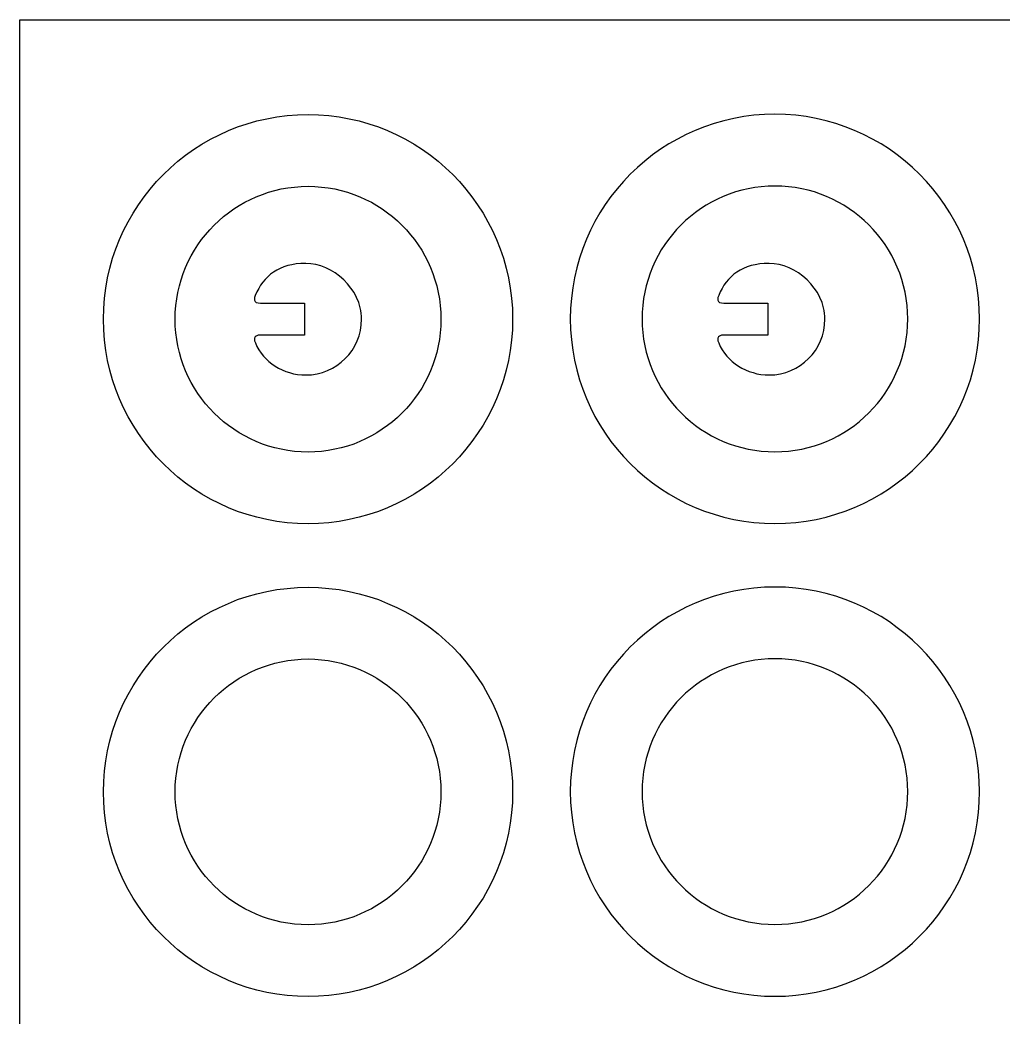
# Model space of a CAD drawing. Extents: x -3366 to 3366, y -2825 to 2825.
# Drawn here: x 1142 to 2254, y 1697 to 2825 of the extents above; entities that cross this region are included whole.
import ezdxf

# ---------------------------------------------------------------- set-up
doc = ezdxf.new("R2010")
doc.units = 0
doc.header["$MEASUREMENT"] = 0
doc.layers.get('0').update_dxf_attribs({"linetype": 'CONTINUOUS'})

msp = doc.modelspace()

# ---------------------------------------------------------------- linework, layer by layer
for p, q in [((1141.9, 2824.6), (3365.5, 2824.6)), ((1141.9, 60.1), (1141.9, 2824.6)), ((1444, 2716.5), (1455.8, 2717.3)), ((1455.8, 2717.3), (1467.7, 2717.6)), ((1467.7, 2717.6), (1479.6, 2717.3)), ((1479.6, 2717.3), (1491.3, 2716.5)), ((1983.8, 2717.7), (1972, 2716.8)), ((1995.7, 2718), (1983.8, 2717.7)), ((2007.6, 2717.7), (1995.7, 2718)), ((2019.3, 2716.8), (2007.6, 2717.7)), ((1388.1, 2703.6), (1398.9, 2707.2)), ((1398.9, 2707.2), (1409.9, 2710.4)), ((1409.9, 2710.4), (1421.1, 2712.9)), ((1421.1, 2712.9), (1432.4, 2715)), ((1432.4, 2715), (1444, 2716.5)), ((1491.3, 2716.5), (1502.9, 2715)), ((1502.9, 2715), (1514.3, 2712.9)), ((1514.3, 2712.9), (1525.5, 2710.4)), ((1525.5, 2710.4), (1536.5, 2707.2)), ((1536.5, 2707.2), (1547.2, 2703.6)), ((1926.9, 2707.5), (1916.1, 2703.9)), ((1937.9, 2710.7), (1926.9, 2707.5)), ((1949.1, 2713.3), (1937.9, 2710.7)), ((1960.5, 2715.3), (1949.1, 2713.3)), ((1972, 2716.8), (1960.5, 2715.3)), ((2030.9, 2715.3), (2019.3, 2716.8)), ((2042.3, 2713.3), (2030.9, 2715.3)), ((2053.5, 2710.7), (2042.3, 2713.3)), ((2064.5, 2707.5), (2053.5, 2710.7)), ((2075.2, 2703.9), (2064.5, 2707.5)), ((1357.4, 2689.7), (1367.4, 2694.8)), ((1367.4, 2694.8), (1377.6, 2699.5)), ((1377.6, 2699.5), (1388.1, 2703.6)), ((1547.2, 2703.6), (1557.7, 2699.5)), ((1557.7, 2699.5), (1568, 2694.8)), ((1568, 2694.8), (1578, 2689.7)), ((1895.4, 2695.1), (1885.4, 2690)), ((1905.6, 2699.8), (1895.4, 2695.1)), ((1916.1, 2703.9), (1905.6, 2699.8)), ((2085.7, 2699.8), (2075.2, 2703.9)), ((2096, 2695.1), (2085.7, 2699.8)), ((2106, 2690), (2096, 2695.1)), ((1338.3, 2678.1), (1347.7, 2684.1)), ((1347.7, 2684.1), (1357.4, 2689.7)), ((1578, 2689.7), (1587.6, 2684.1)), ((1587.6, 2684.1), (1597, 2678.1)), ((1875.7, 2684.4), (1866.3, 2678.4)), ((1885.4, 2690), (1875.7, 2684.4)), ((2115.7, 2684.4), (2106, 2690)), ((2125.1, 2678.4), (2115.7, 2684.4)), ((1329.2, 2671.7), (1338.3, 2678.1)), ((1597, 2678.1), (1606.1, 2671.7)), ((1866.3, 2678.4), (1857.3, 2672)), ((2134.1, 2672), (2125.1, 2678.4)), ((1312.1, 2657.5), (1320.5, 2664.8)), ((1320.5, 2664.8), (1329.2, 2671.7)), ((1606.1, 2671.7), (1614.8, 2664.8)), ((1614.8, 2664.8), (1623.2, 2657.5)), ((1848.5, 2665.1), (1840.1, 2657.8)), ((1857.3, 2672), (1848.5, 2665.1)), ((2142.9, 2665.1), (2134.1, 2672)), ((2151.3, 2657.8), (2142.9, 2665.1)), ((1296.4, 2641.8), (1304.1, 2649.9)), ((1304.1, 2649.9), (1312.1, 2657.5)), ((1623.2, 2657.5), (1631.3, 2649.9)), ((1631.3, 2649.9), (1638.9, 2641.8)), ((1832.1, 2650.2), (1824.4, 2642.1)), ((1840.1, 2657.8), (1832.1, 2650.2)), ((2159.3, 2650.2), (2151.3, 2657.8)), ((2167, 2642.1), (2159.3, 2650.2)), ((1289.1, 2633.4), (1296.4, 2641.8)), ((1638.9, 2641.8), (1646.2, 2633.4)), ((1824.4, 2642.1), (1817.2, 2633.7)), ((2174.2, 2633.7), (2167, 2642.1)), ((1282.3, 2624.7), (1289.1, 2633.4)), ((1409.2, 2624.7), (1416, 2627.4)), ((1416, 2627.4), (1423, 2629.8)), ((1423, 2629.8), (1430.1, 2631.8)), ((1430.1, 2631.8), (1437.4, 2633.5)), ((1437.4, 2633.5), (1444.8, 2634.8)), ((1444.8, 2634.8), (1452.3, 2635.7)), ((1452.3, 2635.7), (1459.9, 2636.3)), ((1459.9, 2636.3), (1467.7, 2636.5)), ((1467.7, 2636.5), (1475.4, 2636.3)), ((1475.4, 2636.3), (1483, 2635.7)), ((1483, 2635.7), (1490.6, 2634.8)), ((1490.6, 2634.8), (1498, 2633.5)), ((1498, 2633.5), (1505.2, 2631.8)), ((1505.2, 2631.8), (1512.4, 2629.8)), ((1512.4, 2629.8), (1519.3, 2627.4)), ((1519.3, 2627.4), (1526.2, 2624.7)), ((1646.2, 2633.4), (1653.1, 2624.7)), ((1817.2, 2633.7), (1810.3, 2625)), ((1944, 2627.7), (1937.2, 2625)), ((1951, 2630.1), (1944, 2627.7)), ((1958.2, 2632.1), (1951, 2630.1)), ((1965.4, 2633.8), (1958.2, 2632.1)), ((1972.8, 2635.1), (1965.4, 2633.8)), ((1980.3, 2636), (1972.8, 2635.1)), ((1988, 2636.6), (1980.3, 2636)), ((1995.7, 2636.8), (1988, 2636.6)), ((2003.4, 2636.6), (1995.7, 2636.8)), ((2011.1, 2636), (2003.4, 2636.6)), ((2018.6, 2635.1), (2011.1, 2636)), ((2026, 2633.8), (2018.6, 2635.1)), ((2033.2, 2632.1), (2026, 2633.8)), ((2040.4, 2630.1), (2033.2, 2632.1)), ((2047.3, 2627.7), (2040.4, 2630.1)), ((2054.2, 2625), (2047.3, 2627.7)), ((2181.1, 2625), (2174.2, 2633.7)), ((1275.8, 2615.6), (1282.3, 2624.7)), ((1389.8, 2614.8), (1396.1, 2618.4)), ((1396.1, 2618.4), (1402.5, 2621.7)), ((1402.5, 2621.7), (1409.2, 2624.7)), ((1526.2, 2624.7), (1532.8, 2621.7)), ((1532.8, 2621.7), (1539.3, 2618.4)), ((1539.3, 2618.4), (1545.6, 2614.8)), ((1653.1, 2624.7), (1659.5, 2615.6)), ((1803.8, 2615.9), (1797.8, 2606.5)), ((1810.3, 2625), (1803.8, 2615.9)), ((1924.1, 2618.7), (1917.8, 2615.1)), ((1930.6, 2622), (1924.1, 2618.7)), ((1937.2, 2625), (1930.6, 2622)), ((2060.8, 2622), (2054.2, 2625)), ((2067.3, 2618.7), (2060.8, 2622)), ((2073.6, 2615.1), (2067.3, 2618.7)), ((2187.6, 2615.9), (2181.1, 2625)), ((2193.6, 2606.5), (2187.6, 2615.9)), ((1264.2, 2596.5), (1269.8, 2606.2)), ((1269.8, 2606.2), (1275.8, 2615.6)), ((1372.1, 2602.2), (1377.8, 2606.7)), ((1377.8, 2606.7), (1383.7, 2610.9)), ((1383.7, 2610.9), (1389.8, 2614.8)), ((1545.6, 2614.8), (1551.7, 2610.9)), ((1551.7, 2610.9), (1557.6, 2606.7)), ((1557.6, 2606.7), (1563.2, 2602.2)), ((1659.5, 2615.6), (1665.6, 2606.2)), ((1665.6, 2606.2), (1671.1, 2596.5)), ((1797.8, 2606.5), (1792.2, 2596.9)), ((1905.8, 2607), (1900.1, 2602.5)), ((1911.7, 2611.2), (1905.8, 2607)), ((1917.8, 2615.1), (1911.7, 2611.2)), ((2079.7, 2611.2), (2073.6, 2615.1)), ((2085.6, 2607), (2079.7, 2611.2)), ((2091.3, 2602.5), (2085.6, 2607)), ((2199.1, 2596.9), (2193.6, 2606.5)), ((1259.1, 2586.6), (1264.2, 2596.5)), ((1361.4, 2592.5), (1366.7, 2597.5)), ((1366.7, 2597.5), (1372.1, 2602.2)), ((1563.2, 2602.2), (1568.7, 2597.5)), ((1568.7, 2597.5), (1573.9, 2592.5)), ((1671.1, 2596.5), (1676.2, 2586.6)), ((1792.2, 2596.9), (1787.1, 2586.9)), ((1894.7, 2597.8), (1889.5, 2592.8)), ((1900.1, 2602.5), (1894.7, 2597.8)), ((2096.7, 2597.8), (2091.3, 2602.5)), ((2101.9, 2592.8), (2096.7, 2597.8)), ((2204.3, 2586.9), (2199.1, 2596.9)), ((1254.5, 2576.3), (1259.1, 2586.6)), ((1351.7, 2581.8), (1356.5, 2587.3)), ((1356.5, 2587.3), (1361.4, 2592.5)), ((1573.9, 2592.5), (1578.9, 2587.3)), ((1578.9, 2587.3), (1583.6, 2581.8)), ((1676.2, 2586.6), (1680.9, 2576.3)), ((1787.1, 2586.9), (1782.5, 2576.6)), ((1879.8, 2582.1), (1875.3, 2576.5)), ((1884.5, 2587.6), (1879.8, 2582.1)), ((1889.5, 2592.8), (1884.5, 2587.6)), ((2106.9, 2587.6), (2101.9, 2592.8)), ((2111.6, 2582.1), (2106.9, 2587.6)), ((2116.1, 2576.5), (2111.6, 2582.1)), ((2208.9, 2576.6), (2204.3, 2586.9)), ((1250.3, 2565.8), (1254.5, 2576.3)), ((1343.1, 2570.3), (1347.3, 2576.2)), ((1347.3, 2576.2), (1351.7, 2581.8)), ((1583.6, 2581.8), (1588.1, 2576.2)), ((1588.1, 2576.2), (1592.3, 2570.3)), ((1680.9, 2576.3), (1685, 2565.8)), ((1782.5, 2576.6), (1778.4, 2566.1)), ((1875.3, 2576.5), (1871.1, 2570.6)), ((2120.3, 2570.6), (2116.1, 2576.5)), ((2213, 2566.1), (2208.9, 2576.6)), ((1246.7, 2555.1), (1250.3, 2565.8)), ((1335.6, 2557.9), (1339.2, 2564.2)), ((1339.2, 2564.2), (1343.1, 2570.3)), ((1592.3, 2570.3), (1596.2, 2564.2)), ((1596.2, 2564.2), (1599.8, 2557.9)), ((1685, 2565.8), (1688.7, 2555.1)), ((1778.4, 2566.1), (1774.7, 2555.4)), ((1867.2, 2564.5), (1863.6, 2558.2)), ((1871.1, 2570.6), (1867.2, 2564.5)), ((2124.2, 2564.5), (2120.3, 2570.6)), ((2127.8, 2558.2), (2124.2, 2564.5)), ((2216.7, 2555.4), (2213, 2566.1)), ((1243.6, 2544.1), (1246.7, 2555.1)), ((1329.2, 2544.7), (1332.2, 2551.4)), ((1332.2, 2551.4), (1335.6, 2557.9)), ((1454.4, 2548.7), (1449.5, 2547.9)), ((1459.7, 2549.2), (1454.4, 2548.7)), ((1465.2, 2549.4), (1459.7, 2549.2)), ((1470.8, 2549), (1465.2, 2549.4)), ((1476.5, 2548.1), (1470.8, 2549)), ((1599.8, 2557.9), (1603.1, 2551.4)), ((1603.1, 2551.4), (1606.1, 2544.7)), ((1688.7, 2555.1), (1691.8, 2544.1)), ((1774.7, 2555.4), (1771.6, 2544.4)), ((1860.3, 2551.7), (1857.3, 2545.1)), ((1863.6, 2558.2), (1860.3, 2551.7)), ((1978.5, 2548.7), (1973.5, 2547.9)), ((1983.7, 2549.2), (1978.5, 2548.7)), ((1989.2, 2549.4), (1983.7, 2549.2)), ((1994.8, 2549), (1989.2, 2549.4)), ((2000.5, 2548.1), (1994.8, 2549)), ((2131.1, 2551.7), (2127.8, 2558.2)), ((2134.1, 2545.1), (2131.1, 2551.7)), ((2219.8, 2544.4), (2216.7, 2555.4)), ((1241, 2532.9), (1243.6, 2544.1)), ((1324.2, 2530.9), (1326.5, 2537.9)), ((1326.5, 2537.9), (1329.2, 2544.7)), ((1425.3, 2537), (1422.2, 2534.2)), ((1428.7, 2539.5), (1425.3, 2537)), ((1432.4, 2541.7), (1428.7, 2539.5)), ((1436.3, 2543.7), (1432.4, 2541.7)), ((1440.4, 2545.4), (1436.3, 2543.7)), ((1444.8, 2546.8), (1440.4, 2545.4)), ((1449.5, 2547.9), (1444.8, 2546.8)), ((1482.1, 2546.5), (1476.5, 2548.1)), ((1487.7, 2544.4), (1482.1, 2546.5)), ((1493.1, 2541.8), (1487.7, 2544.4)), ((1498.3, 2538.6), (1493.1, 2541.8)), ((1503.3, 2535), (1498.3, 2538.6)), ((1606.1, 2544.7), (1608.8, 2537.9)), ((1608.8, 2537.9), (1611.2, 2530.9)), ((1691.8, 2544.1), (1694.4, 2532.9)), ((1771.6, 2544.4), (1769, 2533.2)), ((1854.6, 2538.2), (1852.2, 2531.2)), ((1857.3, 2545.1), (1854.6, 2538.2)), ((1949.3, 2537), (1946.2, 2534.2)), ((1952.7, 2539.5), (1949.3, 2537)), ((1956.4, 2541.7), (1952.7, 2539.5)), ((1960.3, 2543.7), (1956.4, 2541.7)), ((1964.4, 2545.4), (1960.3, 2543.7)), ((1968.8, 2546.8), (1964.4, 2545.4)), ((1973.5, 2547.9), (1968.8, 2546.8)), ((2006.1, 2546.5), (2000.5, 2548.1)), ((2011.7, 2544.4), (2006.1, 2546.5)), ((2017.1, 2541.8), (2011.7, 2544.4)), ((2022.3, 2538.6), (2017.1, 2541.8)), ((2027.3, 2535), (2022.3, 2538.6)), ((2136.8, 2538.2), (2134.1, 2545.1)), ((2139.2, 2531.2), (2136.8, 2538.2)), ((2222.4, 2533.2), (2219.8, 2544.4)), ((1239, 2521.5), (1241, 2532.9)), ((1322.2, 2523.8), (1324.2, 2530.9)), ((1416.6, 2528), (1414.1, 2524.6)), ((1419.3, 2531.2), (1416.6, 2528)), ((1422.2, 2534.2), (1419.3, 2531.2)), ((1508, 2530.9), (1503.3, 2535)), ((1512.3, 2526.4), (1508, 2530.9)), ((1516.2, 2521.5), (1512.3, 2526.4)), ((1611.2, 2530.9), (1613.2, 2523.8)), ((1694.4, 2532.9), (1696.4, 2521.5)), ((1769, 2533.2), (1767, 2521.8)), ((1852.2, 2531.2), (1850.2, 2524.1)), ((1940.6, 2528), (1938.1, 2524.6)), ((1943.3, 2531.2), (1940.6, 2528)), ((1946.2, 2534.2), (1943.3, 2531.2)), ((2032, 2530.9), (2027.3, 2535)), ((2036.3, 2526.4), (2032, 2530.9)), ((2040.2, 2521.5), (2036.3, 2526.4)), ((2141.2, 2524.1), (2139.2, 2531.2)), ((2224.4, 2521.8), (2222.4, 2533.2)), ((1237.5, 2509.9), (1239, 2521.5)), ((1319.2, 2509.1), (1320.5, 2516.5)), ((1320.5, 2516.5), (1322.2, 2523.8)), ((1409.9, 2517.1), (1408, 2513.1)), ((1411.9, 2521), (1409.9, 2517.1)), ((1414.1, 2524.6), (1411.9, 2521)), ((1519.7, 2516.3), (1516.2, 2521.5)), ((1522.6, 2510.8), (1519.7, 2516.3)), ((1613.2, 2523.8), (1614.9, 2516.5)), ((1614.9, 2516.5), (1616.2, 2509.1)), ((1696.4, 2521.5), (1697.9, 2509.9)), ((1767, 2521.8), (1765.5, 2510.2)), ((1848.5, 2516.8), (1847.2, 2509.5)), ((1850.2, 2524.1), (1848.5, 2516.8)), ((1933.9, 2517.1), (1932.1, 2513.1)), ((1935.9, 2521), (1933.9, 2517.1)), ((1938.1, 2524.6), (1935.9, 2521)), ((2043.7, 2516.3), (2040.2, 2521.5)), ((2046.6, 2510.8), (2043.7, 2516.3)), ((2142.9, 2516.8), (2141.2, 2524.1)), ((2144.2, 2509.5), (2142.9, 2516.8)), ((2225.9, 2510.2), (2224.4, 2521.8)), ((1236.6, 2498.2), (1237.5, 2509.9)), ((1318.2, 2501.6), (1319.2, 2509.1)), ((1407.3, 2510.6), (1407.1, 2509.1)), ((1407.1, 2509.1), (1407.3, 2507.7)), ((1408, 2513.1), (1407.3, 2510.6)), ((1407.3, 2507.7), (1407.9, 2506.4)), ((1407.9, 2506.4), (1409.2, 2505.3)), ((1409.2, 2505.3), (1411.2, 2504.6)), ((1411.2, 2504.6), (1414.1, 2504.3)), ((1414.1, 2504.3), (1463.7, 2504.3)), ((1463.7, 2504.3), (1463.7, 2468.2)), ((1525, 2505), (1522.6, 2510.8)), ((1526.8, 2499), (1525, 2505)), ((1616.2, 2509.1), (1617.1, 2501.6)), ((1697.9, 2509.9), (1698.8, 2498.2)), ((1765.5, 2510.2), (1764.6, 2498.5)), ((1847.2, 2509.5), (1846.2, 2501.9)), ((1931.3, 2510.6), (1931.1, 2509.1)), ((1931.1, 2509.1), (1931.3, 2507.7)), ((1932.1, 2513.1), (1931.3, 2510.6)), ((1931.3, 2507.7), (1931.9, 2506.4)), ((1931.9, 2506.4), (1933.2, 2505.3)), ((1933.2, 2505.3), (1935.2, 2504.6)), ((1935.2, 2504.6), (1938.1, 2504.3)), ((1938.1, 2504.3), (1987.7, 2504.3)), ((1987.7, 2504.3), (1987.7, 2468.2)), ((2049, 2505), (2046.6, 2510.8)), ((2050.8, 2499), (2049, 2505)), ((2145.2, 2501.9), (2144.2, 2509.5)), ((2226.8, 2498.5), (2225.9, 2510.2)), ((1236.3, 2486.3), (1236.6, 2498.2)), ((1317.4, 2486.3), (1317.6, 2494)), ((1317.6, 2494), (1318.2, 2501.6)), ((1527.4, 2495.9), (1526.8, 2499)), ((1527.9, 2492.7), (1527.4, 2495.9)), ((1528.2, 2489.5), (1527.9, 2492.7)), ((1617.1, 2501.6), (1617.7, 2494)), ((1617.7, 2494), (1617.9, 2486.3)), ((1698.8, 2498.2), (1699.1, 2486.3)), ((1764.6, 2498.5), (1764.3, 2486.6)), ((1845.6, 2494.3), (1845.4, 2486.6)), ((1846.2, 2501.9), (1845.6, 2494.3)), ((2051.4, 2495.9), (2050.8, 2499)), ((2051.9, 2492.7), (2051.4, 2495.9)), ((2052.2, 2489.5), (2051.9, 2492.7)), ((2145.7, 2494.3), (2145.2, 2501.9)), ((2145.9, 2486.6), (2145.7, 2494.3)), ((2227.1, 2486.6), (2226.8, 2498.5)), ((1236.6, 2474.4), (1236.3, 2486.3)), ((1317.6, 2478.5), (1317.4, 2486.3)), ((1527.9, 2479.8), (1528.3, 2486.3)), ((1528.3, 2486.3), (1528.2, 2489.5)), ((1617.9, 2486.3), (1617.7, 2478.5)), ((1699.1, 2486.3), (1698.8, 2474.4)), ((1764.3, 2486.6), (1764.6, 2474.7)), ((1845.4, 2486.6), (1845.6, 2478.8)), ((2051.9, 2479.8), (2052.3, 2486.3)), ((2052.3, 2486.3), (2052.2, 2489.5)), ((2145.7, 2478.8), (2145.9, 2486.6)), ((2226.8, 2474.7), (2227.1, 2486.6)), ((1237.5, 2462.6), (1236.6, 2474.4)), ((1318.2, 2470.9), (1317.6, 2478.5)), ((1319.2, 2463.4), (1318.2, 2470.9)), ((1525.4, 2467.5), (1527, 2473.6)), ((1527, 2473.6), (1527.9, 2479.8)), ((1617.1, 2470.9), (1616.2, 2463.4)), ((1617.7, 2478.5), (1617.1, 2470.9)), ((1698.8, 2474.4), (1697.9, 2462.6)), ((1764.6, 2474.7), (1765.5, 2462.9)), ((1845.6, 2478.8), (1846.2, 2471.2)), ((1846.2, 2471.2), (1847.2, 2463.7)), ((2049.4, 2467.5), (2051, 2473.6)), ((2051, 2473.6), (2051.9, 2479.8)), ((2144.2, 2463.7), (2145.2, 2471.2)), ((2145.2, 2471.2), (2145.7, 2478.8)), ((2225.9, 2462.9), (2226.8, 2474.7)), ((1239, 2451), (1237.5, 2462.6)), ((1320.5, 2456), (1319.2, 2463.4)), ((1407.3, 2464.8), (1407.1, 2463.4)), ((1407.1, 2463.4), (1407.3, 2461.9)), ((1407.9, 2466.2), (1407.3, 2464.8)), ((1407.3, 2461.9), (1408.1, 2459.4)), ((1409.2, 2467.2), (1407.9, 2466.2)), ((1408.1, 2459.4), (1409.9, 2455.4)), ((1411.2, 2468), (1409.2, 2467.2)), ((1414.1, 2468.2), (1411.2, 2468)), ((1463.7, 2468.2), (1414.1, 2468.2)), ((1520.6, 2456.2), (1523.3, 2461.7)), ((1523.3, 2461.7), (1525.4, 2467.5)), ((1616.2, 2463.4), (1614.9, 2456)), ((1697.9, 2462.6), (1696.4, 2451)), ((1765.5, 2462.9), (1767, 2451.3)), ((1847.2, 2463.7), (1848.5, 2456.3)), ((1931.3, 2464.8), (1931.1, 2463.4)), ((1931.1, 2463.4), (1931.3, 2461.9)), ((1931.9, 2466.2), (1931.3, 2464.8)), ((1931.3, 2461.9), (1932.1, 2459.4)), ((1933.2, 2467.2), (1931.9, 2466.2)), ((1932.1, 2459.4), (1933.9, 2455.4)), ((1935.2, 2468), (1933.2, 2467.2)), ((1938.1, 2468.2), (1935.2, 2468)), ((1987.7, 2468.2), (1938.1, 2468.2)), ((2044.7, 2456.2), (2047.3, 2461.7)), ((2047.3, 2461.7), (2049.4, 2467.5)), ((2142.9, 2456.3), (2144.2, 2463.7)), ((2224.4, 2451.3), (2225.9, 2462.9)), ((1241, 2439.6), (1239, 2451)), ((1322.2, 2448.7), (1320.5, 2456)), ((1324.2, 2441.6), (1322.2, 2448.7)), ((1409.9, 2455.4), (1412.1, 2451.6)), ((1412.1, 2451.6), (1414.5, 2447.9)), ((1414.5, 2447.9), (1417.2, 2444.5)), ((1513.8, 2446.1), (1517.5, 2451)), ((1517.5, 2451), (1520.6, 2456.2)), ((1613.2, 2448.7), (1611.2, 2441.6)), ((1614.9, 2456), (1613.2, 2448.7)), ((1696.4, 2451), (1694.4, 2439.6)), ((1767, 2451.3), (1769, 2439.9)), ((1848.5, 2456.3), (1850.2, 2449)), ((1850.2, 2449), (1852.2, 2441.9)), ((1933.9, 2455.4), (1936.1, 2451.6)), ((1936.1, 2451.6), (1938.5, 2447.9)), ((1938.5, 2447.9), (1941.3, 2444.5)), ((2037.9, 2446.1), (2041.5, 2451)), ((2041.5, 2451), (2044.7, 2456.2)), ((2139.2, 2441.9), (2141.2, 2449)), ((2141.2, 2449), (2142.9, 2456.3)), ((2222.4, 2439.9), (2224.4, 2451.3)), ((1243.6, 2428.5), (1241, 2439.6)), ((1326.5, 2434.6), (1324.2, 2441.6)), ((1417.2, 2444.5), (1420.2, 2441.3)), ((1420.2, 2441.3), (1423.4, 2438.3)), ((1423.4, 2438.3), (1426.9, 2435.6)), ((1426.9, 2435.6), (1430.5, 2433.1)), ((1500.4, 2433.9), (1505.3, 2437.6)), ((1505.3, 2437.6), (1509.8, 2441.7)), ((1509.8, 2441.7), (1513.8, 2446.1)), ((1611.2, 2441.6), (1608.8, 2434.6)), ((1694.4, 2439.6), (1691.8, 2428.5)), ((1769, 2439.9), (1771.6, 2428.8)), ((1852.2, 2441.9), (1854.6, 2434.9)), ((1941.3, 2444.5), (1944.2, 2441.3)), ((1944.2, 2441.3), (1947.5, 2438.3)), ((1947.5, 2438.3), (1950.9, 2435.6)), ((1950.9, 2435.6), (1954.5, 2433.1)), ((2024.4, 2433.9), (2029.3, 2437.6)), ((2029.3, 2437.6), (2033.8, 2441.7)), ((2033.8, 2441.7), (2037.9, 2446.1)), ((2136.8, 2434.9), (2139.2, 2441.9)), ((2219.8, 2428.8), (2222.4, 2439.9)), ((1246.7, 2417.5), (1243.6, 2428.5)), ((1329.2, 2427.8), (1326.5, 2434.6)), ((1332.2, 2421.1), (1329.2, 2427.8)), ((1430.5, 2433.1), (1434.4, 2430.8)), ((1434.4, 2430.8), (1438.4, 2428.9)), ((1438.4, 2428.9), (1442.6, 2427.2)), ((1442.6, 2427.2), (1446.9, 2425.8)), ((1446.9, 2425.8), (1451.3, 2424.6)), ((1451.3, 2424.6), (1455.8, 2423.8)), ((1471.6, 2423.5), (1477.9, 2424.4)), ((1477.9, 2424.4), (1483.9, 2426)), ((1483.9, 2426), (1489.7, 2428.1)), ((1489.7, 2428.1), (1495.2, 2430.8)), ((1495.2, 2430.8), (1500.4, 2433.9)), ((1606.1, 2427.8), (1603.1, 2421.1)), ((1608.8, 2434.6), (1606.1, 2427.8)), ((1691.8, 2428.5), (1688.7, 2417.5)), ((1771.6, 2428.8), (1774.7, 2417.8)), ((1854.6, 2434.9), (1857.3, 2428.1)), ((1857.3, 2428.1), (1860.3, 2421.4)), ((1954.5, 2433.1), (1958.4, 2430.8)), ((1958.4, 2430.8), (1962.4, 2428.9)), ((1962.4, 2428.9), (1966.6, 2427.2)), ((1966.6, 2427.2), (1970.9, 2425.8)), ((1970.9, 2425.8), (1975.3, 2424.6)), ((1975.3, 2424.6), (1979.8, 2423.8)), ((1995.6, 2423.5), (2001.9, 2424.4)), ((2001.9, 2424.4), (2007.9, 2426)), ((2007.9, 2426), (2013.7, 2428.1)), ((2013.7, 2428.1), (2019.2, 2430.8)), ((2019.2, 2430.8), (2024.4, 2433.9)), ((2131.1, 2421.4), (2134.1, 2428.1)), ((2134.1, 2428.1), (2136.8, 2434.9)), ((2216.7, 2417.8), (2219.8, 2428.8)), ((1250.3, 2406.7), (1246.7, 2417.5)), ((1335.6, 2414.7), (1332.2, 2421.1)), ((1339.2, 2408.4), (1335.6, 2414.7)), ((1455.8, 2423.8), (1460.5, 2423.3)), ((1460.5, 2423.3), (1465.2, 2423.2)), ((1465.2, 2423.2), (1471.6, 2423.5)), ((1599.8, 2414.7), (1596.2, 2408.4)), ((1603.1, 2421.1), (1599.8, 2414.7)), ((1688.7, 2417.5), (1685, 2406.7)), ((1774.7, 2417.8), (1778.4, 2407)), ((1860.3, 2421.4), (1863.6, 2415)), ((1863.6, 2415), (1867.2, 2408.7)), ((1979.8, 2423.8), (1984.5, 2423.3)), ((1984.5, 2423.3), (1989.2, 2423.2)), ((1989.2, 2423.2), (1995.6, 2423.5)), ((2124.2, 2408.7), (2127.8, 2415)), ((2127.8, 2415), (2131.1, 2421.4)), ((2213, 2407), (2216.7, 2417.8)), ((1254.5, 2396.2), (1250.3, 2406.7)), ((1343.1, 2402.3), (1339.2, 2408.4)), ((1347.3, 2396.4), (1343.1, 2402.3)), ((1592.3, 2402.3), (1588.1, 2396.4)), ((1596.2, 2408.4), (1592.3, 2402.3)), ((1685, 2406.7), (1680.9, 2396.2)), ((1778.4, 2407), (1782.5, 2396.5)), ((1867.2, 2408.7), (1871.1, 2402.6)), ((1871.1, 2402.6), (1875.3, 2396.7)), ((2116.1, 2396.7), (2120.3, 2402.6)), ((2120.3, 2402.6), (2124.2, 2408.7)), ((2208.9, 2396.5), (2213, 2407)), ((1259.1, 2386), (1254.5, 2396.2)), ((1351.7, 2390.7), (1347.3, 2396.4)), ((1356.5, 2385.3), (1351.7, 2390.7)), ((1583.6, 2390.7), (1578.9, 2385.3)), ((1588.1, 2396.4), (1583.6, 2390.7)), ((1680.9, 2396.2), (1676.2, 2386)), ((1782.5, 2396.5), (1787.1, 2386.3)), ((1875.3, 2396.7), (1879.8, 2391)), ((1879.8, 2391), (1884.5, 2385.6)), ((2106.9, 2385.6), (2111.6, 2391)), ((2111.6, 2391), (2116.1, 2396.7)), ((2204.3, 2386.3), (2208.9, 2396.5)), ((1264.2, 2376), (1259.1, 2386)), ((1361.4, 2380), (1356.5, 2385.3)), ((1366.7, 2375.1), (1361.4, 2380)), ((1573.9, 2380), (1568.7, 2375.1)), ((1578.9, 2385.3), (1573.9, 2380)), ((1676.2, 2386), (1671.1, 2376)), ((1787.1, 2386.3), (1792.2, 2376.3)), ((1884.5, 2385.6), (1889.5, 2380.3)), ((1889.5, 2380.3), (1894.7, 2375.4)), ((2096.7, 2375.4), (2101.9, 2380.3)), ((2101.9, 2380.3), (2106.9, 2385.6)), ((2199.1, 2376.3), (2204.3, 2386.3)), ((1269.8, 2366.3), (1264.2, 2376)), ((1372.1, 2370.3), (1366.7, 2375.1)), ((1377.8, 2365.9), (1372.1, 2370.3)), ((1563.2, 2370.3), (1557.6, 2365.9)), ((1568.7, 2375.1), (1563.2, 2370.3)), ((1671.1, 2376), (1665.6, 2366.3)), ((1792.2, 2376.3), (1797.8, 2366.6)), ((1894.7, 2375.4), (1900.1, 2370.6)), ((1900.1, 2370.6), (1905.8, 2366.2)), ((2085.6, 2366.2), (2091.3, 2370.6)), ((2091.3, 2370.6), (2096.7, 2375.4)), ((2193.6, 2366.6), (2199.1, 2376.3)), ((1275.8, 2356.9), (1269.8, 2366.3)), ((1282.3, 2347.8), (1275.8, 2356.9)), ((1383.7, 2361.7), (1377.8, 2365.9)), ((1389.8, 2357.8), (1383.7, 2361.7)), ((1396.1, 2354.2), (1389.8, 2357.8)), ((1545.6, 2357.8), (1539.3, 2354.2)), ((1551.7, 2361.7), (1545.6, 2357.8)), ((1557.6, 2365.9), (1551.7, 2361.7)), ((1659.5, 2356.9), (1653.1, 2347.8)), ((1665.6, 2366.3), (1659.5, 2356.9)), ((1797.8, 2366.6), (1803.8, 2357.2)), ((1803.8, 2357.2), (1810.3, 2348.1)), ((1905.8, 2366.2), (1911.7, 2362)), ((1911.7, 2362), (1917.8, 2358.1)), ((1917.8, 2358.1), (1924.1, 2354.5)), ((2067.3, 2354.5), (2073.6, 2358.1)), ((2073.6, 2358.1), (2079.7, 2362)), ((2079.7, 2362), (2085.6, 2366.2)), ((2181.1, 2348.1), (2187.6, 2357.2)), ((2187.6, 2357.2), (2193.6, 2366.6)), ((1289.1, 2339.1), (1282.3, 2347.8)), ((1402.5, 2350.8), (1396.1, 2354.2)), ((1409.2, 2347.8), (1402.5, 2350.8)), ((1416, 2345.1), (1409.2, 2347.8)), ((1526.2, 2347.8), (1519.3, 2345.1)), ((1532.8, 2350.8), (1526.2, 2347.8)), ((1539.3, 2354.2), (1532.8, 2350.8)), ((1653.1, 2347.8), (1646.2, 2339.1)), ((1810.3, 2348.1), (1817.2, 2339.4)), ((1924.1, 2354.5), (1930.6, 2351.1)), ((1930.6, 2351.1), (1937.2, 2348.1)), ((1937.2, 2348.1), (1944, 2345.4)), ((1944, 2345.4), (1951, 2343.1)), ((2040.4, 2343.1), (2047.3, 2345.4)), ((2047.3, 2345.4), (2054.2, 2348.1)), ((2054.2, 2348.1), (2060.8, 2351.1)), ((2060.8, 2351.1), (2067.3, 2354.5)), ((2174.2, 2339.4), (2181.1, 2348.1)), ((1296.4, 2330.7), (1289.1, 2339.1)), ((1423, 2342.8), (1416, 2345.1)), ((1430.1, 2340.8), (1423, 2342.8)), ((1437.4, 2339.1), (1430.1, 2340.8)), ((1444.8, 2337.8), (1437.4, 2339.1)), ((1452.3, 2336.8), (1444.8, 2337.8)), ((1459.9, 2336.2), (1452.3, 2336.8)), ((1467.7, 2336), (1459.9, 2336.2)), ((1475.4, 2336.2), (1467.7, 2336)), ((1483, 2336.8), (1475.4, 2336.2)), ((1490.6, 2337.8), (1483, 2336.8)), ((1498, 2339.1), (1490.6, 2337.8)), ((1505.2, 2340.8), (1498, 2339.1)), ((1512.4, 2342.8), (1505.2, 2340.8)), ((1519.3, 2345.1), (1512.4, 2342.8)), ((1646.2, 2339.1), (1638.9, 2330.7)), ((1817.2, 2339.4), (1824.4, 2331)), ((1951, 2343.1), (1958.2, 2341.1)), ((1958.2, 2341.1), (1965.4, 2339.4)), ((1965.4, 2339.4), (1972.8, 2338.1)), ((1972.8, 2338.1), (1980.3, 2337.1)), ((1980.3, 2337.1), (1988, 2336.5)), ((1988, 2336.5), (1995.7, 2336.3)), ((1995.7, 2336.3), (2003.4, 2336.5)), ((2003.4, 2336.5), (2011.1, 2337.1)), ((2011.1, 2337.1), (2018.6, 2338.1)), ((2018.6, 2338.1), (2026, 2339.4)), ((2026, 2339.4), (2033.2, 2341.1)), ((2033.2, 2341.1), (2040.4, 2343.1)), ((2167, 2331), (2174.2, 2339.4)), ((1304.1, 2322.7), (1296.4, 2330.7)), ((1638.9, 2330.7), (1631.3, 2322.7)), ((1824.4, 2331), (1832.1, 2323)), ((1832.1, 2323), (1840.1, 2315.3)), ((2151.3, 2315.3), (2159.3, 2323)), ((2159.3, 2323), (2167, 2331)), ((1312.1, 2315), (1304.1, 2322.7)), ((1320.5, 2307.7), (1312.1, 2315)), ((1623.2, 2315), (1614.8, 2307.7)), ((1631.3, 2322.7), (1623.2, 2315)), ((1840.1, 2315.3), (1848.5, 2308)), ((2142.9, 2308), (2151.3, 2315.3)), ((1329.2, 2300.9), (1320.5, 2307.7)), ((1338.3, 2294.4), (1329.2, 2300.9)), ((1606.1, 2300.9), (1597, 2294.4)), ((1614.8, 2307.7), (1606.1, 2300.9)), ((1848.5, 2308), (1857.3, 2301.2)), ((1857.3, 2301.2), (1866.3, 2294.7)), ((2125.1, 2294.7), (2134.1, 2301.2)), ((2134.1, 2301.2), (2142.9, 2308)), ((1347.7, 2288.4), (1338.3, 2294.4)), ((1597, 2294.4), (1587.6, 2288.4)), ((1866.3, 2294.7), (1875.7, 2288.7)), ((2115.7, 2288.7), (2125.1, 2294.7)), ((1357.4, 2282.8), (1347.7, 2288.4)), ((1367.4, 2277.7), (1357.4, 2282.8)), ((1377.6, 2273.1), (1367.4, 2277.7)), ((1568, 2277.7), (1557.7, 2273.1)), ((1578, 2282.8), (1568, 2277.7)), ((1587.6, 2288.4), (1578, 2282.8)), ((1875.7, 2288.7), (1885.4, 2283.1)), ((1885.4, 2283.1), (1895.4, 2278)), ((1895.4, 2278), (1905.6, 2273.4)), ((2085.7, 2273.4), (2096, 2278)), ((2096, 2278), (2106, 2283.1)), ((2106, 2283.1), (2115.7, 2288.7)), ((1388.1, 2268.9), (1377.6, 2273.1)), ((1398.9, 2265.3), (1388.1, 2268.9)), ((1547.2, 2268.9), (1536.5, 2265.3)), ((1557.7, 2273.1), (1547.2, 2268.9)), ((1905.6, 2273.4), (1916.1, 2269.2)), ((1916.1, 2269.2), (1926.9, 2265.6)), ((2064.5, 2265.6), (2075.2, 2269.2)), ((2075.2, 2269.2), (2085.7, 2273.4)), ((1409.9, 2262.2), (1398.9, 2265.3)), ((1421.1, 2259.6), (1409.9, 2262.2)), ((1432.4, 2257.6), (1421.1, 2259.6)), ((1444, 2256.1), (1432.4, 2257.6)), ((1455.8, 2255.2), (1444, 2256.1)), ((1467.7, 2254.9), (1455.8, 2255.2)), ((1479.6, 2255.2), (1467.7, 2254.9)), ((1491.3, 2256.1), (1479.6, 2255.2)), ((1502.9, 2257.6), (1491.3, 2256.1)), ((1514.3, 2259.6), (1502.9, 2257.6)), ((1525.5, 2262.2), (1514.3, 2259.6)), ((1536.5, 2265.3), (1525.5, 2262.2)), ((1926.9, 2265.6), (1937.9, 2262.5)), ((1937.9, 2262.5), (1949.1, 2259.9)), ((1949.1, 2259.9), (1960.5, 2257.9)), ((1960.5, 2257.9), (1972, 2256.4)), ((1972, 2256.4), (1983.8, 2255.5)), ((1983.8, 2255.5), (1995.7, 2255.2)), ((1995.7, 2255.2), (2007.6, 2255.5)), ((2007.6, 2255.5), (2019.3, 2256.4)), ((2019.3, 2256.4), (2030.9, 2257.9)), ((2030.9, 2257.9), (2042.3, 2259.9)), ((2042.3, 2259.9), (2053.5, 2262.5)), ((2053.5, 2262.5), (2064.5, 2265.6)), ((1409.9, 2175.8), (1421.1, 2178.4)), ((1421.1, 2178.4), (1432.4, 2180.4)), ((1432.4, 2180.4), (1444, 2181.9)), ((1444, 2181.9), (1455.8, 2182.8)), ((1455.8, 2182.8), (1467.7, 2183.1)), ((1467.7, 2183.1), (1479.6, 2182.8)), ((1479.6, 2182.8), (1491.3, 2181.9)), ((1491.3, 2181.9), (1502.9, 2180.4)), ((1502.9, 2180.4), (1514.3, 2178.4)), ((1514.3, 2178.4), (1525.5, 2175.8)), ((1937.9, 2176.1), (1926.9, 2173)), ((1949.1, 2178.7), (1937.9, 2176.1)), ((1960.5, 2180.7), (1949.1, 2178.7)), ((1972, 2182.2), (1960.5, 2180.7)), ((1983.8, 2183.1), (1972, 2182.2)), ((1995.7, 2183.4), (1983.8, 2183.1)), ((2007.6, 2183.1), (1995.7, 2183.4)), ((2019.3, 2182.2), (2007.6, 2183.1)), ((2030.9, 2180.7), (2019.3, 2182.2)), ((2042.3, 2178.7), (2030.9, 2180.7)), ((2053.5, 2176.1), (2042.3, 2178.7)), ((2064.5, 2173), (2053.5, 2176.1)), ((1367.4, 2160.3), (1377.6, 2164.9)), ((1377.6, 2164.9), (1388.1, 2169.1)), ((1388.1, 2169.1), (1398.9, 2172.7)), ((1398.9, 2172.7), (1409.9, 2175.8)), ((1525.5, 2175.8), (1536.5, 2172.7)), ((1536.5, 2172.7), (1547.2, 2169.1)), ((1547.2, 2169.1), (1557.7, 2164.9)), ((1557.7, 2164.9), (1568, 2160.3)), ((1905.6, 2165.2), (1895.4, 2160.6)), ((1916.1, 2169.4), (1905.6, 2165.2)), ((1926.9, 2173), (1916.1, 2169.4)), ((2075.2, 2169.4), (2064.5, 2173)), ((2085.7, 2165.2), (2075.2, 2169.4)), ((2096, 2160.6), (2085.7, 2165.2)), ((1347.7, 2149.6), (1357.4, 2155.2)), ((1357.4, 2155.2), (1367.4, 2160.3)), ((1568, 2160.3), (1578, 2155.2)), ((1578, 2155.2), (1587.6, 2149.6)), ((1885.4, 2155.5), (1875.7, 2149.9)), ((1895.4, 2160.6), (1885.4, 2155.5)), ((2106, 2155.5), (2096, 2160.6)), ((2115.7, 2149.9), (2106, 2155.5)), ((1329.2, 2137.1), (1338.3, 2143.6)), ((1338.3, 2143.6), (1347.7, 2149.6)), ((1587.6, 2149.6), (1597, 2143.6)), ((1597, 2143.6), (1606.1, 2137.1)), ((1866.3, 2143.9), (1857.3, 2137.4)), ((1875.7, 2149.9), (1866.3, 2143.9)), ((2125.1, 2143.9), (2115.7, 2149.9)), ((2134.1, 2137.4), (2125.1, 2143.9)), ((1320.5, 2130.3), (1329.2, 2137.1)), ((1606.1, 2137.1), (1614.8, 2130.3)), ((1857.3, 2137.4), (1848.5, 2130.6)), ((2142.9, 2130.6), (2134.1, 2137.4)), ((1304.1, 2115.3), (1312.1, 2123)), ((1312.1, 2123), (1320.5, 2130.3)), ((1614.8, 2130.3), (1623.2, 2123)), ((1623.2, 2123), (1631.3, 2115.3)), ((1840.1, 2123.3), (1832.1, 2115.6)), ((1848.5, 2130.6), (1840.1, 2123.3)), ((2151.3, 2123.3), (2142.9, 2130.6)), ((2159.3, 2115.6), (2151.3, 2123.3)), ((1296.4, 2107.3), (1304.1, 2115.3)), ((1631.3, 2115.3), (1638.9, 2107.3)), ((1832.1, 2115.6), (1824.4, 2107.6)), ((2167, 2107.6), (2159.3, 2115.6)), ((1282.3, 2090.1), (1289.1, 2098.9)), ((1289.1, 2098.9), (1296.4, 2107.3)), ((1423, 2095.2), (1430.1, 2097.2)), ((1430.1, 2097.2), (1437.4, 2098.9)), ((1437.4, 2098.9), (1444.8, 2100.2)), ((1444.8, 2100.2), (1452.3, 2101.2)), ((1452.3, 2101.2), (1459.9, 2101.8)), ((1459.9, 2101.8), (1467.7, 2102)), ((1467.7, 2102), (1475.4, 2101.8)), ((1475.4, 2101.8), (1483, 2101.2)), ((1483, 2101.2), (1490.6, 2100.2)), ((1490.6, 2100.2), (1498, 2098.9)), ((1498, 2098.9), (1505.2, 2097.2)), ((1505.2, 2097.2), (1512.4, 2095.2)), ((1638.9, 2107.3), (1646.2, 2098.9)), ((1646.2, 2098.9), (1653.1, 2090.1)), ((1817.2, 2099.2), (1810.3, 2090.4)), ((1824.4, 2107.6), (1817.2, 2099.2)), ((1958.2, 2097.5), (1951, 2095.5)), ((1965.4, 2099.2), (1958.2, 2097.5)), ((1972.8, 2100.5), (1965.4, 2099.2)), ((1980.3, 2101.5), (1972.8, 2100.5)), ((1988, 2102.1), (1980.3, 2101.5)), ((1995.7, 2102.3), (1988, 2102.1)), ((2003.4, 2102.1), (1995.7, 2102.3)), ((2011.1, 2101.5), (2003.4, 2102.1)), ((2018.6, 2100.5), (2011.1, 2101.5)), ((2026, 2099.2), (2018.6, 2100.5)), ((2033.2, 2097.5), (2026, 2099.2)), ((2040.4, 2095.5), (2033.2, 2097.5)), ((2174.2, 2099.2), (2167, 2107.6)), ((2181.1, 2090.4), (2174.2, 2099.2)), ((1275.8, 2081.1), (1282.3, 2090.1)), ((1396.1, 2083.8), (1402.5, 2087.1)), ((1402.5, 2087.1), (1409.2, 2090.2)), ((1409.2, 2090.2), (1416, 2092.8)), ((1416, 2092.8), (1423, 2095.2)), ((1512.4, 2095.2), (1519.3, 2092.8)), ((1519.3, 2092.8), (1526.2, 2090.2)), ((1526.2, 2090.2), (1532.8, 2087.1)), ((1532.8, 2087.1), (1539.3, 2083.8)), ((1653.1, 2090.1), (1659.5, 2081.1)), ((1810.3, 2090.4), (1803.8, 2081.4)), ((1930.6, 2087.4), (1924.1, 2084.1)), ((1937.2, 2090.5), (1930.6, 2087.4)), ((1944, 2093.1), (1937.2, 2090.5)), ((1951, 2095.5), (1944, 2093.1)), ((2047.3, 2093.1), (2040.4, 2095.5)), ((2054.2, 2090.5), (2047.3, 2093.1)), ((2060.8, 2087.4), (2054.2, 2090.5)), ((2067.3, 2084.1), (2060.8, 2087.4)), ((2187.6, 2081.4), (2181.1, 2090.4)), ((1269.8, 2071.7), (1275.8, 2081.1)), ((1377.8, 2072.1), (1383.7, 2076.3)), ((1383.7, 2076.3), (1389.8, 2080.2)), ((1389.8, 2080.2), (1396.1, 2083.8)), ((1539.3, 2083.8), (1545.6, 2080.2)), ((1545.6, 2080.2), (1551.7, 2076.3)), ((1551.7, 2076.3), (1557.6, 2072.1)), ((1659.5, 2081.1), (1665.6, 2071.7)), ((1803.8, 2081.4), (1797.8, 2072)), ((1911.7, 2076.6), (1905.8, 2072.4)), ((1917.8, 2080.5), (1911.7, 2076.6)), ((1924.1, 2084.1), (1917.8, 2080.5)), ((2073.6, 2080.5), (2067.3, 2084.1)), ((2079.7, 2076.6), (2073.6, 2080.5)), ((2085.6, 2072.4), (2079.7, 2076.6)), ((2193.6, 2072), (2187.6, 2081.4)), ((1264.2, 2062), (1269.8, 2071.7)), ((1366.7, 2062.9), (1372.1, 2067.6)), ((1372.1, 2067.6), (1377.8, 2072.1)), ((1557.6, 2072.1), (1563.2, 2067.6)), ((1563.2, 2067.6), (1568.7, 2062.9)), ((1665.6, 2071.7), (1671.1, 2062)), ((1797.8, 2072), (1792.2, 2062.3)), ((1900.1, 2068), (1894.7, 2063.2)), ((1905.8, 2072.4), (1900.1, 2068)), ((2091.3, 2068), (2085.6, 2072.4)), ((2096.7, 2063.2), (2091.3, 2068)), ((2199.1, 2062.3), (2193.6, 2072)), ((1259.1, 2052), (1264.2, 2062)), ((1351.7, 2047.3), (1356.5, 2052.7)), ((1356.5, 2052.7), (1361.4, 2057.9)), ((1361.4, 2057.9), (1366.7, 2062.9)), ((1568.7, 2062.9), (1573.9, 2057.9)), ((1573.9, 2057.9), (1578.9, 2052.7)), ((1578.9, 2052.7), (1583.6, 2047.3)), ((1671.1, 2062), (1676.2, 2052)), ((1787.1, 2052.3), (1782.5, 2042.1)), ((1792.2, 2062.3), (1787.1, 2052.3)), ((1884.5, 2053), (1879.8, 2047.6)), ((1889.5, 2058.3), (1884.5, 2053)), ((1894.7, 2063.2), (1889.5, 2058.3)), ((2101.9, 2058.3), (2096.7, 2063.2)), ((2106.9, 2053), (2101.9, 2058.3)), ((2111.6, 2047.6), (2106.9, 2053)), ((2204.3, 2052.3), (2199.1, 2062.3)), ((2208.9, 2042.1), (2204.3, 2052.3)), ((1250.3, 2031.3), (1254.5, 2041.8)), ((1254.5, 2041.8), (1259.1, 2052)), ((1343.1, 2035.7), (1347.3, 2041.6)), ((1347.3, 2041.6), (1351.7, 2047.3)), ((1583.6, 2047.3), (1588.1, 2041.6)), ((1588.1, 2041.6), (1592.3, 2035.7)), ((1676.2, 2052), (1680.9, 2041.8)), ((1680.9, 2041.8), (1685, 2031.3)), ((1782.5, 2042.1), (1778.4, 2031.6)), ((1875.3, 2041.9), (1871.1, 2036)), ((1879.8, 2047.6), (1875.3, 2041.9)), ((2116.1, 2041.9), (2111.6, 2047.6)), ((2120.3, 2036), (2116.1, 2041.9)), ((2213, 2031.6), (2208.9, 2042.1)), ((1246.7, 2020.5), (1250.3, 2031.3)), ((1335.6, 2023.3), (1339.2, 2029.6)), ((1339.2, 2029.6), (1343.1, 2035.7)), ((1592.3, 2035.7), (1596.2, 2029.6)), ((1596.2, 2029.6), (1599.8, 2023.3)), ((1685, 2031.3), (1688.7, 2020.5)), ((1778.4, 2031.6), (1774.7, 2020.8)), ((1867.2, 2029.9), (1863.6, 2023.6)), ((1871.1, 2036), (1867.2, 2029.9)), ((2124.2, 2029.9), (2120.3, 2036)), ((2127.8, 2023.6), (2124.2, 2029.9)), ((2216.7, 2020.8), (2213, 2031.6)), ((1243.6, 2009.5), (1246.7, 2020.5)), ((1332.2, 2016.8), (1335.6, 2023.3)), ((1599.8, 2023.3), (1603.1, 2016.8)), ((1688.7, 2020.5), (1691.8, 2009.5)), ((1774.7, 2020.8), (1771.6, 2009.8)), ((1863.6, 2023.6), (1860.3, 2017.1)), ((2131.1, 2017.1), (2127.8, 2023.6)), ((2219.8, 2009.8), (2216.7, 2020.8)), ((1241, 1998.3), (1243.6, 2009.5)), ((1326.5, 2003.4), (1329.2, 2010.2)), ((1329.2, 2010.2), (1332.2, 2016.8)), ((1603.1, 2016.8), (1606.1, 2010.2)), ((1606.1, 2010.2), (1608.8, 2003.4)), ((1691.8, 2009.5), (1694.4, 1998.3)), ((1771.6, 2009.8), (1769, 1998.6)), ((1857.3, 2010.5), (1854.6, 2003.7)), ((1860.3, 2017.1), (1857.3, 2010.5)), ((2134.1, 2010.5), (2131.1, 2017.1)), ((2136.8, 2003.7), (2134.1, 2010.5)), ((2222.4, 1998.6), (2219.8, 2009.8)), ((1239, 1986.9), (1241, 1998.3)), ((1322.2, 1989.3), (1324.2, 1996.4)), ((1324.2, 1996.4), (1326.5, 2003.4)), ((1608.8, 2003.4), (1611.2, 1996.4)), ((1611.2, 1996.4), (1613.2, 1989.3)), ((1694.4, 1998.3), (1696.4, 1986.9)), ((1769, 1998.6), (1767, 1987.2)), ((1852.2, 1996.7), (1850.2, 1989.6)), ((1854.6, 2003.7), (1852.2, 1996.7)), ((2139.2, 1996.7), (2136.8, 2003.7)), ((2141.2, 1989.6), (2139.2, 1996.7)), ((2224.4, 1987.2), (2222.4, 1998.6)), ((1237.5, 1975.4), (1239, 1986.9)), ((1320.5, 1982), (1322.2, 1989.3)), ((1613.2, 1989.3), (1614.9, 1982)), ((1696.4, 1986.9), (1697.9, 1975.4)), ((1767, 1987.2), (1765.5, 1975.7)), ((1850.2, 1989.6), (1848.5, 1982.3)), ((2142.9, 1982.3), (2141.2, 1989.6)), ((2225.9, 1975.7), (2224.4, 1987.2)), ((1236.6, 1963.6), (1237.5, 1975.4)), ((1318.2, 1967.1), (1319.2, 1974.6)), ((1319.2, 1974.6), (1320.5, 1982)), ((1614.9, 1982), (1616.2, 1974.6)), ((1616.2, 1974.6), (1617.1, 1967.1)), ((1697.9, 1975.4), (1698.8, 1963.6)), ((1765.5, 1975.7), (1764.6, 1963.9)), ((1847.2, 1974.9), (1846.2, 1967.4)), ((1848.5, 1982.3), (1847.2, 1974.9)), ((2144.2, 1974.9), (2142.9, 1982.3)), ((2145.2, 1967.4), (2144.2, 1974.9)), ((2226.8, 1963.9), (2225.9, 1975.7)), ((1236.3, 1951.7), (1236.6, 1963.6)), ((1317.6, 1959.4), (1318.2, 1967.1)), ((1617.1, 1967.1), (1617.7, 1959.4)), ((1698.8, 1963.6), (1699.1, 1951.7)), ((1764.6, 1963.9), (1764.3, 1952)), ((1846.2, 1967.4), (1845.6, 1959.7)), ((2145.7, 1959.7), (2145.2, 1967.4)), ((2227.1, 1952), (2226.8, 1963.9)), ((1236.6, 1939.8), (1236.3, 1951.7)), ((1317.4, 1951.7), (1317.6, 1959.4)), ((1317.6, 1944), (1317.4, 1951.7)), ((1617.7, 1959.4), (1617.9, 1951.7)), ((1617.9, 1951.7), (1617.7, 1944)), ((1699.1, 1951.7), (1698.8, 1939.8)), ((1764.3, 1952), (1764.6, 1940.1)), ((1845.6, 1959.7), (1845.4, 1952)), ((1845.4, 1952), (1845.6, 1944.3)), ((2145.9, 1952), (2145.7, 1959.7)), ((2145.7, 1944.3), (2145.9, 1952)), ((2226.8, 1940.1), (2227.1, 1952)), ((1237.5, 1928.1), (1236.6, 1939.8)), ((1318.2, 1936.4), (1317.6, 1944)), ((1617.7, 1944), (1617.1, 1936.4)), ((1698.8, 1939.8), (1697.9, 1928.1)), ((1764.6, 1940.1), (1765.5, 1928.4)), ((1845.6, 1944.3), (1846.2, 1936.7)), ((2145.2, 1936.7), (2145.7, 1944.3)), ((2225.9, 1928.4), (2226.8, 1940.1)), ((1239, 1916.5), (1237.5, 1928.1)), ((1319.2, 1928.8), (1318.2, 1936.4)), ((1320.5, 1921.4), (1319.2, 1928.8)), ((1616.2, 1928.8), (1614.9, 1921.4)), ((1617.1, 1936.4), (1616.2, 1928.8)), ((1697.9, 1928.1), (1696.4, 1916.5)), ((1765.5, 1928.4), (1767, 1916.8)), ((1846.2, 1936.7), (1847.2, 1929.1)), ((1847.2, 1929.1), (1848.5, 1921.7)), ((2142.9, 1921.7), (2144.2, 1929.1)), ((2144.2, 1929.1), (2145.2, 1936.7)), ((2224.4, 1916.8), (2225.9, 1928.4)), ((1322.2, 1914.2), (1320.5, 1921.4)), ((1614.9, 1921.4), (1613.2, 1914.2)), ((1767, 1916.8), (1769, 1905.4)), ((1848.5, 1921.7), (1850.2, 1914.5)), ((2141.2, 1914.5), (2142.9, 1921.7)), ((2222.4, 1905.4), (2224.4, 1916.8)), ((1241, 1905.1), (1239, 1916.5)), ((1324.2, 1907), (1322.2, 1914.2)), ((1326.5, 1900.1), (1324.2, 1907)), ((1611.2, 1907), (1608.8, 1900.1)), ((1613.2, 1914.2), (1611.2, 1907)), ((1696.4, 1916.5), (1694.4, 1905.1)), ((1850.2, 1914.5), (1852.2, 1907.3)), ((1852.2, 1907.3), (1854.6, 1900.4)), ((2136.8, 1900.4), (2139.2, 1907.3)), ((2139.2, 1907.3), (2141.2, 1914.5)), ((1243.6, 1893.9), (1241, 1905.1)), ((1329.2, 1893.2), (1326.5, 1900.1)), ((1608.8, 1900.1), (1606.1, 1893.2)), ((1694.4, 1905.1), (1691.8, 1893.9)), ((1769, 1905.4), (1771.6, 1894.2)), ((1854.6, 1900.4), (1857.3, 1893.5)), ((2134.1, 1893.5), (2136.8, 1900.4)), ((2219.8, 1894.2), (2222.4, 1905.4)), ((1246.7, 1882.9), (1243.6, 1893.9)), ((1332.2, 1886.6), (1329.2, 1893.2)), ((1335.6, 1880.1), (1332.2, 1886.6)), ((1603.1, 1886.6), (1599.8, 1880.1)), ((1606.1, 1893.2), (1603.1, 1886.6)), ((1691.8, 1893.9), (1688.7, 1882.9)), ((1771.6, 1894.2), (1774.7, 1883.2)), ((1774.7, 1883.2), (1778.4, 1872.5)), ((1857.3, 1893.5), (1860.3, 1886.9)), ((1860.3, 1886.9), (1863.6, 1880.4)), ((2127.8, 1880.4), (2131.1, 1886.9)), ((2131.1, 1886.9), (2134.1, 1893.5)), ((2213, 1872.5), (2216.7, 1883.2)), ((2216.7, 1883.2), (2219.8, 1894.2)), ((1250.3, 1872.2), (1246.7, 1882.9)), ((1254.5, 1861.7), (1250.3, 1872.2)), ((1339.2, 1873.8), (1335.6, 1880.1)), ((1343.1, 1867.7), (1339.2, 1873.8)), ((1596.2, 1873.8), (1592.3, 1867.7)), ((1599.8, 1880.1), (1596.2, 1873.8)), ((1685, 1872.2), (1680.9, 1861.7)), ((1688.7, 1882.9), (1685, 1872.2)), ((1778.4, 1872.5), (1782.5, 1862)), ((1863.6, 1880.4), (1867.2, 1874.1)), ((1867.2, 1874.1), (1871.1, 1868)), ((2120.3, 1868), (2124.2, 1874.1)), ((2124.2, 1874.1), (2127.8, 1880.4)), ((2208.9, 1862), (2213, 1872.5)), ((1259.1, 1851.4), (1254.5, 1861.7)), ((1347.3, 1861.8), (1343.1, 1867.7)), ((1351.7, 1856.1), (1347.3, 1861.8)), ((1588.1, 1861.8), (1583.6, 1856.1)), ((1592.3, 1867.7), (1588.1, 1861.8)), ((1680.9, 1861.7), (1676.2, 1851.4)), ((1782.5, 1862), (1787.1, 1851.7)), ((1871.1, 1868), (1875.3, 1862.1)), ((1875.3, 1862.1), (1879.8, 1856.5)), ((2111.6, 1856.5), (2116.1, 1862.1)), ((2116.1, 1862.1), (2120.3, 1868)), ((2204.3, 1851.7), (2208.9, 1862)), ((1264.2, 1841.4), (1259.1, 1851.4)), ((1356.5, 1850.7), (1351.7, 1856.1)), ((1361.4, 1845.5), (1356.5, 1850.7)), ((1578.9, 1850.7), (1573.9, 1845.5)), ((1583.6, 1856.1), (1578.9, 1850.7)), ((1676.2, 1851.4), (1671.1, 1841.4)), ((1787.1, 1851.7), (1792.2, 1841.7)), ((1879.8, 1856.5), (1884.5, 1851)), ((1884.5, 1851), (1889.5, 1845.8)), ((2101.9, 1845.8), (2106.9, 1851)), ((2106.9, 1851), (2111.6, 1856.5)), ((2199.1, 1841.7), (2204.3, 1851.7)), ((1269.8, 1831.7), (1264.2, 1841.4)), ((1366.7, 1840.5), (1361.4, 1845.5)), ((1372.1, 1835.8), (1366.7, 1840.5)), ((1568.7, 1840.5), (1563.2, 1835.8)), ((1573.9, 1845.5), (1568.7, 1840.5)), ((1671.1, 1841.4), (1665.6, 1831.7)), ((1792.2, 1841.7), (1797.8, 1832)), ((1889.5, 1845.8), (1894.7, 1840.8)), ((1894.7, 1840.8), (1900.1, 1836.1)), ((2091.3, 1836.1), (2096.7, 1840.8)), ((2096.7, 1840.8), (2101.9, 1845.8)), ((2193.6, 1832), (2199.1, 1841.7)), ((1275.8, 1822.4), (1269.8, 1831.7)), ((1377.8, 1831.3), (1372.1, 1835.8)), ((1383.7, 1827.1), (1377.8, 1831.3)), ((1389.8, 1823.2), (1383.7, 1827.1)), ((1551.7, 1827.1), (1545.6, 1823.2)), ((1557.6, 1831.3), (1551.7, 1827.1)), ((1563.2, 1835.8), (1557.6, 1831.3)), ((1665.6, 1831.7), (1659.5, 1822.4)), ((1797.8, 1832), (1803.8, 1822.7)), ((1900.1, 1836.1), (1905.8, 1831.6)), ((1905.8, 1831.6), (1911.7, 1827.4)), ((1911.7, 1827.4), (1917.8, 1823.5)), ((2073.6, 1823.5), (2079.7, 1827.4)), ((2079.7, 1827.4), (2085.6, 1831.6)), ((2085.6, 1831.6), (2091.3, 1836.1)), ((2187.6, 1822.7), (2193.6, 1832)), ((1282.3, 1813.3), (1275.8, 1822.4)), ((1396.1, 1819.6), (1389.8, 1823.2)), ((1402.5, 1816.3), (1396.1, 1819.6)), ((1409.2, 1813.3), (1402.5, 1816.3)), ((1532.8, 1816.3), (1526.2, 1813.3)), ((1539.3, 1819.6), (1532.8, 1816.3)), ((1545.6, 1823.2), (1539.3, 1819.6)), ((1659.5, 1822.4), (1653.1, 1813.3)), ((1803.8, 1822.7), (1810.3, 1813.6)), ((1917.8, 1823.5), (1924.1, 1819.9)), ((1924.1, 1819.9), (1930.6, 1816.6)), ((1930.6, 1816.6), (1937.2, 1813.6)), ((2054.2, 1813.6), (2060.8, 1816.6)), ((2060.8, 1816.6), (2067.3, 1819.9)), ((2067.3, 1819.9), (2073.6, 1823.5)), ((2181.1, 1813.6), (2187.6, 1822.7)), ((1289.1, 1804.5), (1282.3, 1813.3)), ((1296.4, 1796.1), (1289.1, 1804.5)), ((1416, 1810.6), (1409.2, 1813.3)), ((1423, 1808.2), (1416, 1810.6)), ((1430.1, 1806.2), (1423, 1808.2)), ((1437.4, 1804.5), (1430.1, 1806.2)), ((1444.8, 1803.2), (1437.4, 1804.5)), ((1498, 1804.5), (1490.6, 1803.2)), ((1505.2, 1806.2), (1498, 1804.5)), ((1512.4, 1808.2), (1505.2, 1806.2)), ((1519.3, 1810.6), (1512.4, 1808.2)), ((1526.2, 1813.3), (1519.3, 1810.6)), ((1646.2, 1804.5), (1638.9, 1796.1)), ((1653.1, 1813.3), (1646.2, 1804.5)), ((1810.3, 1813.6), (1817.2, 1804.8)), ((1817.2, 1804.8), (1824.4, 1796.5)), ((1937.2, 1813.6), (1944, 1810.9)), ((1944, 1810.9), (1951, 1808.5)), ((1951, 1808.5), (1958.2, 1806.5)), ((1958.2, 1806.5), (1965.4, 1804.8)), ((1965.4, 1804.8), (1972.8, 1803.5)), ((2018.6, 1803.5), (2026, 1804.8)), ((2026, 1804.8), (2033.2, 1806.5)), ((2033.2, 1806.5), (2040.4, 1808.5)), ((2040.4, 1808.5), (2047.3, 1810.9)), ((2047.3, 1810.9), (2054.2, 1813.6)), ((2167, 1796.5), (2174.2, 1804.8)), ((2174.2, 1804.8), (2181.1, 1813.6)), ((1304.1, 1788.1), (1296.4, 1796.1)), ((1452.3, 1802.2), (1444.8, 1803.2)), ((1459.9, 1801.7), (1452.3, 1802.2)), ((1467.7, 1801.5), (1459.9, 1801.7)), ((1475.4, 1801.7), (1467.7, 1801.5)), ((1483, 1802.2), (1475.4, 1801.7)), ((1490.6, 1803.2), (1483, 1802.2)), ((1638.9, 1796.1), (1631.3, 1788.1)), ((1824.4, 1796.5), (1832.1, 1788.4)), ((1972.8, 1803.5), (1980.3, 1802.5)), ((1980.3, 1802.5), (1988, 1802)), ((1988, 1802), (1995.7, 1801.8)), ((1995.7, 1801.8), (2003.4, 1802)), ((2003.4, 1802), (2011.1, 1802.5)), ((2011.1, 1802.5), (2018.6, 1803.5)), ((2159.3, 1788.4), (2167, 1796.5)), ((1312.1, 1780.5), (1304.1, 1788.1)), ((1631.3, 1788.1), (1623.2, 1780.5)), ((1832.1, 1788.4), (1840.1, 1780.8)), ((2151.3, 1780.8), (2159.3, 1788.4)), ((1320.5, 1773.2), (1312.1, 1780.5)), ((1329.2, 1766.3), (1320.5, 1773.2)), ((1614.8, 1773.2), (1606.1, 1766.3)), ((1623.2, 1780.5), (1614.8, 1773.2)), ((1840.1, 1780.8), (1848.5, 1773.5)), ((1848.5, 1773.5), (1857.3, 1766.6)), ((2134.1, 1766.6), (2142.9, 1773.5)), ((2142.9, 1773.5), (2151.3, 1780.8)), ((1338.3, 1759.9), (1329.2, 1766.3)), ((1347.7, 1753.8), (1338.3, 1759.9)), ((1597, 1759.9), (1587.6, 1753.8)), ((1606.1, 1766.3), (1597, 1759.9)), ((1857.3, 1766.6), (1866.3, 1760.2)), ((1866.3, 1760.2), (1875.7, 1754.1)), ((2115.7, 1754.1), (2125.1, 1760.2)), ((2125.1, 1760.2), (2134.1, 1766.6)), ((1357.4, 1748.3), (1347.7, 1753.8)), ((1367.4, 1743.2), (1357.4, 1748.3)), ((1578, 1748.3), (1568, 1743.2)), ((1587.6, 1753.8), (1578, 1748.3)), ((1875.7, 1754.1), (1885.4, 1748.6)), ((1885.4, 1748.6), (1895.4, 1743.5)), ((2096, 1743.5), (2106, 1748.6)), ((2106, 1748.6), (2115.7, 1754.1)), ((1377.6, 1738.5), (1367.4, 1743.2)), ((1388.1, 1734.4), (1377.6, 1738.5)), ((1557.7, 1738.5), (1547.2, 1734.4)), ((1568, 1743.2), (1557.7, 1738.5)), ((1895.4, 1743.5), (1905.6, 1738.8)), ((1905.6, 1738.8), (1916.1, 1734.7)), ((2075.2, 1734.7), (2085.7, 1738.8)), ((2085.7, 1738.8), (2096, 1743.5)), ((1398.9, 1730.7), (1388.1, 1734.4)), ((1409.9, 1727.6), (1398.9, 1730.7)), ((1421.1, 1725), (1409.9, 1727.6)), ((1525.5, 1727.6), (1514.3, 1725)), ((1536.5, 1730.7), (1525.5, 1727.6)), ((1547.2, 1734.4), (1536.5, 1730.7)), ((1916.1, 1734.7), (1926.9, 1731)), ((1926.9, 1731), (1937.9, 1727.9)), ((1937.9, 1727.9), (1949.1, 1725.3)), ((1949.1, 1725.3), (1960.5, 1723.3)), ((2030.9, 1723.3), (2042.3, 1725.3)), ((2042.3, 1725.3), (2053.5, 1727.9)), ((2053.5, 1727.9), (2064.5, 1731)), ((2064.5, 1731), (2075.2, 1734.7)), ((1432.4, 1723), (1421.1, 1725)), ((1444, 1721.5), (1432.4, 1723)), ((1455.8, 1720.6), (1444, 1721.5)), ((1467.7, 1720.3), (1455.8, 1720.6)), ((1479.6, 1720.6), (1467.7, 1720.3)), ((1491.3, 1721.5), (1479.6, 1720.6)), ((1502.9, 1723), (1491.3, 1721.5)), ((1514.3, 1725), (1502.9, 1723)), ((1960.5, 1723.3), (1972, 1721.8)), ((1972, 1721.8), (1983.8, 1720.9)), ((1983.8, 1720.9), (1995.7, 1720.6)), ((1995.7, 1720.6), (2007.6, 1720.9)), ((2007.6, 1720.9), (2019.3, 1721.8)), ((2019.3, 1721.8), (2030.9, 1723.3))]:
    msp.add_line(p, q)

doc.saveas('drawing.dxf')
